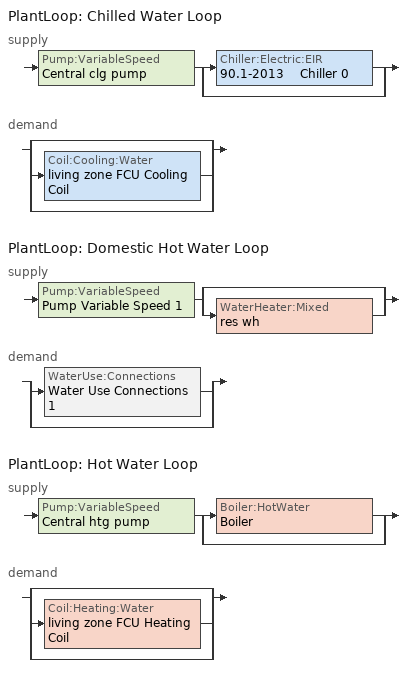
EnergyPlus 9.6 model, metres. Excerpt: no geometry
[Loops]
PlantLoop 'Chilled Water Loop'
 supply: Pump:VariableSpeed 'Central clg pump' > split
  | Chiller:Electric:EIR '90.1-2013    Chiller 0'
  | bypass
 demand: split
  | bypass
  | Coil:Cooling:Water 'living zone FCU Cooling Coil'
  | bypass
PlantLoop 'Domestic Hot Water Loop'
 supply: Pump:VariableSpeed 'Pump Variable Speed 1' > split
  | bypass
  | WaterHeater:Mixed 'res wh'
 demand: split
  | WaterUse:Connections 'Water Use Connections 1'
  | bypass
PlantLoop 'Hot Water Loop'
 supply: Pump:VariableSpeed 'Central htg pump' > split
  | Boiler:HotWater 'Boiler'
  | bypass
 demand: split
  | bypass
  | Coil:Heating:Water 'living zone FCU Heating Coil'
  | bypass
[Sizing:Zone]
living zone: Zone Cooling Design Supply Air Temperature Input Method=SupplyAirTemperature; Zone Cooling Design Supply Air Temperature {C}=12.7778; Zone Cooling Design Supply Air Temperature Difference {deltaC}=11.11; Zone Heating Design Supply Air Temperature Input Method=SupplyAirTemperature; Zone Heating Design Supply Air Temperature {C}=40; Zone Heating Design Supply Air Temperature Difference {deltaC}=11.11; Zone Cooling Design Supply Air Humidity Ratio {kgWater/kgDryAir}=0.0085; Zone Heating Design Supply Air Humidity Ratio {kgWater/kgDryAir}=0.008; Cooling Design Air Flow Method=DesignDay; Cooling Design Air Flow Rate {m3/s}=0; Cooling Minimum Air Flow per Zone Floor Area {m3/s-m2}=0.000762; Cooling Minimum Air Flow {m3/s}=0; Cooling Minimum Air Flow Fraction=0; Heating Design Air Flow Method=DesignDay; Heating Design Air Flow Rate {m3/s}=0; Heating Maximum Air Flow per Zone Floor Area {m3/s-m2}=0.002032; Heating Maximum Air Flow {m3/s}=0.141576; Heating Maximum Air Flow Fraction=0.3; Account for Dedicated Outdoor Air System=No
[Sizing:Plant] Sizing Option=NonCoincident; Zone Timesteps in Averaging Window=1; Coincident Sizing Factor Mode=None
Name | Loop Type | Design Loop Exit Temperature {C} | Loop Design Temperature Difference {deltaC}
Chilled Water Loop | Cooling | 6.66667 | 5.61111
Domestic Hot Water Loop | Heating | 51.6667 | 5.55556
Hot Water Loop | Heating | 82.2222 | 11.1111
[ZoneControl:Thermostat]
living zone Thermostat: Zone or ZoneList=living zone; Control Type Schedule=living zone Thermostat Schedule; Control 1=living zone temperature setpoint; Temperature Difference Between Cutout And Setpoint {deltaC}=0
[ThermostatSetpoint:DualSetpoint]
living zone temperature setpoint: Heating Setpoint Temperature Schedule=heating_sch; Cooling Setpoint Temperature Schedule=cooling_sch
[ZoneHVAC:FourPipeFanCoil]
living zone FCU: Availability Schedule=Always On Discrete; Capacity Control Method=CyclingFan; Maximum Supply Air Flow Rate {m3/s}=Autosize; Maximum Outdoor Air Flow Rate {m3/s}=0; Supply Air Fan=living zone Fan Coil fan; Cooling Coil=living zone FCU Cooling Coil; Maximum Cold Water Flow Rate {m3/s}=Autosize; Heating Coil=living zone FCU Heating Coil; Maximum Hot Water Flow Rate {m3/s}=Autosize; Minimum Supply Air Temperature in Cooling Mode {C}=Autosize; Maximum Supply Air Temperature in Heating Mode {C}=Autosize
[Zone equipment]
living zone: living zone FCU
[Fan:OnOff]
living zone Fan Coil fan: Availability Schedule=Always On Discrete; Fan Total Efficiency=0.16; Pressure Rise {Pa}=270.899; Maximum Flow Rate {m3/s}=Autosize; Motor Efficiency=0.29; Motor In Airstream Fraction=1; Fan Power Ratio Function of Speed Ratio Curve=Fan On Off Power Curve; Fan Efficiency Ratio Function of Speed Ratio Curve=Fan On Off Efficiency Curve
[Coil:Cooling:Water]
living zone FCU Cooling Coil: Availability Schedule=Always On Discrete; Design Water Flow Rate {m3/s}=Autosize; Design Air Flow Rate {m3/s}=Autosize; Design Inlet Water Temperature {C}=Autosize; Design Inlet Air Temperature {C}=Autosize; Design Outlet Air Temperature {C}=Autosize; Design Inlet Air Humidity Ratio {kgWater/kgDryAir}=Autosize; Design Outlet Air Humidity Ratio {kgWater/kgDryAir}=Autosize; Type of Analysis=SimpleAnalysis; Heat Exchanger Configuration=CrossFlow
[Coil:Heating:Water]
living zone FCU Heating Coil: Availability Schedule=Always On Discrete; U-Factor Times Area Value {W/K}=Autosize; Maximum Water Flow Rate {m3/s}=Autosize; Performance Input Method=UFactorTimesAreaAndDesignWaterFlowRate; Rated Capacity {W}=Autosize; Rated Inlet Water Temperature {C}=82.2222; Rated Inlet Air Temperature {C}=16.6; Rated Outlet Water Temperature {C}=71.1111; Rated Outlet Air Temperature {C}=40; Rated Ratio for Air and Water Convection=0.5
[Pump:VariableSpeed] Fraction of Motor Inefficiencies to Fluid Stream=0; Coefficient 1 of the Part Load Performance Curve=0; Coefficient 2 of the Part Load Performance Curve=1; Coefficient 3 of the Part Load Performance Curve=0; Coefficient 4 of the Part Load Performance Curve=0; Design Minimum Flow Rate {m3/s}=0; Pump Control Type=Intermittent; Skin Loss Radiative Fraction=0.5; Design Power Sizing Method=PowerPerFlowPerPressure; Design Electric Power per Unit Flow Rate {W/(m3/s)}=348701.1; Design Shaft Power per Unit Flow Rate per Unit Head {W/((m3/s)-Pa)}=1.28205; Design Minimum Flow Rate Fraction=0
Name | Design Maximum Flow Rate {m3/s} | Design Pump Head {Pa} | Design Power Consumption {W} | Motor Efficiency
Central clg pump; Central htg pump | Autosize | 179344 | Autosize | 0.9
Pump Variable Speed 1 | 0.01 | 1 | 0 | 1
[Boiler:HotWater]
Boiler: Fuel Type=NaturalGas; Nominal Capacity {W}=Autosize; Nominal Thermal Efficiency=0.78; Efficiency Curve Temperature Evaluation Variable=LeavingBoiler; Design Water Flow Rate {m3/s}=Autosize; Minimum Part Load Ratio=0; Maximum Part Load Ratio=1.2; Optimum Part Load Ratio=1; Water Outlet Upper Temperature Limit {C}=95; Boiler Flow Mode=LeavingSetpointModulated; Parasitic Electric Load {W}=0; Sizing Factor=1
[Chiller:Electric:EIR]
90.1-2013    Chiller 0: Reference Capacity {W}=Autosize; Reference COP {W/W}=5.5; Reference Leaving Chilled Water Temperature {C}=6.66667; Reference Entering Condenser Fluid Temperature {C}=35; Reference Chilled Water Flow Rate {m3/s}=Autosize; Reference Condenser Fluid Flow Rate {m3/s}=Autosize; Cooling Capacity Function of Temperature Curve=Curve Biquadratic 1; Electric Input to Cooling Output Ratio Function of Temperature Curve=Curve Biquadratic 2; Electric Input to Cooling Output Ratio Function of Part Load Ratio Curve=Curve Quadratic 1; Minimum Part Load Ratio=0.15; Maximum Part Load Ratio=1; Optimum Part Load Ratio=1; Minimum Unloading Ratio=0.25; Condenser Type=AirCooled; Condenser Fan Power Ratio {W/W}=0; Fraction of Compressor Electric Consumption Rejected by Condenser=1; Leaving Chilled Water Lower Temperature Limit {C}=2.22222; Chiller Flow Mode=ConstantFlow; Sizing Factor=1; Basin Heater Capacity {W/K}=0; Basin Heater Setpoint Temperature {C}=10; Condenser Heat Recovery Relative Capacity Fraction=1
[WaterHeater:Mixed]
res wh: Tank Volume {m3}=0.143846; Setpoint Temperature Schedule=WH Setpoint Temp; Deadband Temperature Difference {deltaC}=2; Maximum Temperature Limit {C}=99; Heater Control Type=Cycle; Heater Maximum Capacity {W}=9964.42; Heater Minimum Capacity {W}=0; Heater Ignition Minimum Flow Rate {m3/s}=0; Heater Ignition Delay {s}=0; Heater Fuel Type=NaturalGas; Heater Thermal Efficiency=0.78894; Off Cycle Parasitic Fuel Consumption Rate {W}=1; Off Cycle Parasitic Fuel Type=Electricity; Off Cycle Parasitic Heat Fraction to Tank=0; On Cycle Parasitic Fuel Consumption Rate {W}=165; On Cycle Parasitic Fuel Type=Electricity; On Cycle Parasitic Heat Fraction to Tank=0; Ambient Temperature Indicator=Zone; Ambient Temperature Zone=living zone; Off Cycle Loss Coefficient to Ambient Temperature {W/K}=2.3753; Off Cycle Loss Fraction to Zone=0.91; On Cycle Loss Coefficient to Ambient Temperature {W/K}=2.3753; On Cycle Loss Fraction to Zone=1; Use Side Effectiveness=1; Source Side Effectiveness=1; Use Side Design Flow Rate {m3/s}=Autosize; Source Side Design Flow Rate {m3/s}=Autosize; Indirect Water Heating Recovery Time {hr}=1.5; Source Side Flow Control Mode=IndirectHeatPrimarySetpoint
[WaterHeater:Sizing]
res wh: Design Mode=PeakDraw; Time Storage Can Meet Peak Draw {hr}=0.538503; Time for Tank Recovery {hr}=0; Nominal Tank Volume for Autosizing Plant Connections {m3}=1
[PlantLoop] Fluid Type=Water; Minimum Loop Flow Rate {m3/s}=0; Load Distribution Scheme=Optimal; Plant Loop Demand Calculation Scheme=SingleSetpoint
Name | Plant Equipment Operation Scheme | Maximum Loop Temperature {C} | Minimum Loop Temperature {C} | Maximum Loop Flow Rate {m3/s} | Plant Loop Volume {m3}
Chilled Water Loop | Chilled Water Loop Operation Schemes | 40 | 1 | Autosize | Autocalculate
Domestic Hot Water Loop | Domestic Hot Water Loop Operation Schemes | 100 | 0 | 0.01 | 0.003
Hot Water Loop | Hot Water Loop Operation Schemes | 100 | 10 | Autosize | Autocalculate
[PlantEquipmentList]
Chilled Water Loop Cooling Equipment List: 90.1-2013    Chiller 0
Domestic Hot Water Loop Heating Equipment List: res wh
Hot Water Loop Heating Equipment List: Boiler
[PlantEquipmentOperation:CoolingLoad]
Chilled Water Loop Cooling Operation Scheme: Load Range 1 Lower Limit {W}=0; Load Range 1 Upper Limit {W}=1000000000; Range 1 Equipment List=Chilled Water Loop Cooling Equipment List
[PlantEquipmentOperation:HeatingLoad] Load Range 1 Lower Limit {W}=0; Load Range 1 Upper Limit {W}=1000000000
Name | Range 1 Equipment List
Domestic Hot Water Loop Heating Operation Scheme | Domestic Hot Water Loop Heating Equipment List
Hot Water Loop Heating Operation Scheme | Hot Water Loop Heating Equipment List
[PlantEquipmentOperationSchemes] Control Scheme 1 Schedule=Always On Discrete
Name | Control Scheme 1
Chilled Water Loop Operation Schemes | Chilled Water Loop Cooling Operation Scheme
Domestic Hot Water Loop Operation Schemes | Domestic Hot Water Loop Heating Operation Scheme
Hot Water Loop Operation Schemes | Hot Water Loop Heating Operation Scheme
[EnergyManagementSystem:Sensor]
Name | Output:Variable or Output:Meter Index Key | Output:Variable or Output:Meter
Central_clg_pump_s | Central clg pump | Pump Electricity Energy
Central_htg_pump_s | Central htg pump | Pump Electricity Energy
res_af_1_tin_s | living zone | Zone Mean Air Temperature
res_af_1_tt_s | living zone | Zone Outdoor Air Drybulb Temperature
res_shower_tout | res wh | Water Heater Use Side Outlet Temperature
res_shower_vol | res shower | Water Use Equipment Hot Water Volume
[SetpointManager:Scheduled] Control Variable=Temperature
Name | Schedule
Chilled Water Loop Setpoint Manager | Chilled Water Loop Temp - 44F
Setpoint Manager Scheduled 1 | dhw temp
Hot Water Loop Setpoint Manager | Hot Water Loop Temp - 180F
[WaterUse:Equipment] Zone=living zone
Name | Peak Flow Rate {m3/s} | Flow Rate Fraction Schedule | Target Temperature Schedule
res shower | 6.93869e-05 | showers | fixtures temperature schedule
res sink | 4.12467e-05 | sinks | fixtures temperature schedule
res bath | 0.000166706 | baths | fixtures temperature schedule
res shower dist | 0 | showers | fixtures temperature schedule
res sink dist | 0 | sinks | fixtures temperature schedule
res bath dist | 0 | baths | fixtures temperature schedule
res cw | 2.64937e-05 | clothes_washer | res cw temperature schedule
[WaterUse:Connections]
Water Use Connections 1: Drain Water Heat Exchanger Type=None; Drain Water Heat Exchanger Destination=Plant; Water Use Equipment 1=res shower; Water Use Equipment 2=res sink; Water Use Equipment 3=res bath; Water Use Equipment 4=res shower dist; Water Use Equipment 5=res sink dist; Water Use Equipment 6=res bath dist; Water Use Equipment 7=res cw
[Schedule:Day:Interval]
Chilled Water Loop Temp - 44F Default: No, 24:00, 6.66667
Hot Water Loop Temp - 180F Default: No, 24:00, 82.2222
[Schedule:Week:Daily]
Chilled Water Loop Temp - 44F Week Rule - Jan1-Dec31: Chilled Water Loop Temp - 44F Default, Chilled Water Loop Temp - 44F Default, Chilled Water Loop Temp - 44F Default, Chilled Water Loop Temp - 44F Default, Chilled Water Loop Temp - 44F Default, Chilled Water Loop Temp - 44F Default, Chilled Water Loop Temp - 44F Default, Chilled Water Loop Temp - 44F Default, Chilled Water Loop Temp - 44F Default, Chilled Water Loop Temp - 44F Default, Chilled Water Loop Temp - 44F Default, Chilled Water Loop Temp - 44F Default
Hot Water Loop Temp - 180F Week Rule - Jan1-Dec31: Hot Water Loop Temp - 180F Default, Hot Water Loop Temp - 180F Default, Hot Water Loop Temp - 180F Default, Hot Water Loop Temp - 180F Default, Hot Water Loop Temp - 180F Default, Hot Water Loop Temp - 180F Default, Hot Water Loop Temp - 180F Default, Hot Water Loop Temp - 180F Default, Hot Water Loop Temp - 180F Default, Hot Water Loop Temp - 180F Default, Hot Water Loop Temp - 180F Default, Hot Water Loop Temp - 180F Default
[Schedule:Year]
Chilled Water Loop Temp - 44F: Chilled Water Loop Temp - 44F Week Rule - Jan1-Dec31, 1, 1, 12, 31
Hot Water Loop Temp - 180F: Hot Water Loop Temp - 180F Week Rule - Jan1-Dec31, 1, 1, 12, 31
[Schedule:Compact]
living zone Thermostat Schedule: Through: 12/31, For: AllDays, Until: 24:00, 4
cooling_sch: Through: 12/31, For: AllDays, Until: 24:00, 24
heating_sch: Through: 12/31, For: AllDays, Until: 24:00, 21.5
[Schedule:Constant]
Name | Hourly Value
Always On Discrete | 1
dhw temp; WH Setpoint Temp | 51.6667
fixtures temperature schedule | 43.3333
res cw temperature schedule | 52.666
[Schedule:File] File=C:\Users\chmat\Desktop\THESIS\Final Building Models\CSV\bldg0041979.csv; Rows to Skip at Top=1; Number of Hours of Data=8760; Column Separator=Comma; Interpolate to Timestep=No; Minutes per Item=15
Name | Column Number
baths | 13
showers | 14
sinks | 15
clothes_washer | 9
[Curve:Quadratic]
Curve Quadratic 1: Coefficient1 Constant=0.0636912; Coefficient2 x=0.584888; Coefficient3 x**2=0.352803; Minimum Value of x=0; Maximum Value of x=1
[Curve:Cubic]
Fan On Off Efficiency Curve: Coefficient1 Constant=1; Coefficient2 x=0; Coefficient3 x**2=0; Coefficient4 x**3=0; Minimum Value of x=0; Maximum Value of x=1
[Curve:Exponent]
Fan On Off Power Curve: Coefficient1 Constant=1; Coefficient2 Constant=0; Coefficient3 Constant=0; Minimum Value of x=0; Maximum Value of x=1
[Curve:Biquadratic] Minimum Value of x=5; Maximum Value of x=10; Minimum Value of y=24; Maximum Value of y=35
Name | Coefficient1 Constant | Coefficient2 x | Coefficient3 x**2 | Coefficient4 y | Coefficient5 y**2 | Coefficient6 x*y
Curve Biquadratic 1 | 1.02152 | 0.0370359 | 0.000233248 | -0.00389405 | -6.52536e-05 | -0.000268045
Curve Biquadratic 2 | 0.701769 | -0.00452016 | 0.00053311 | -0.00549821 | 0.000544579 | -0.000729032
